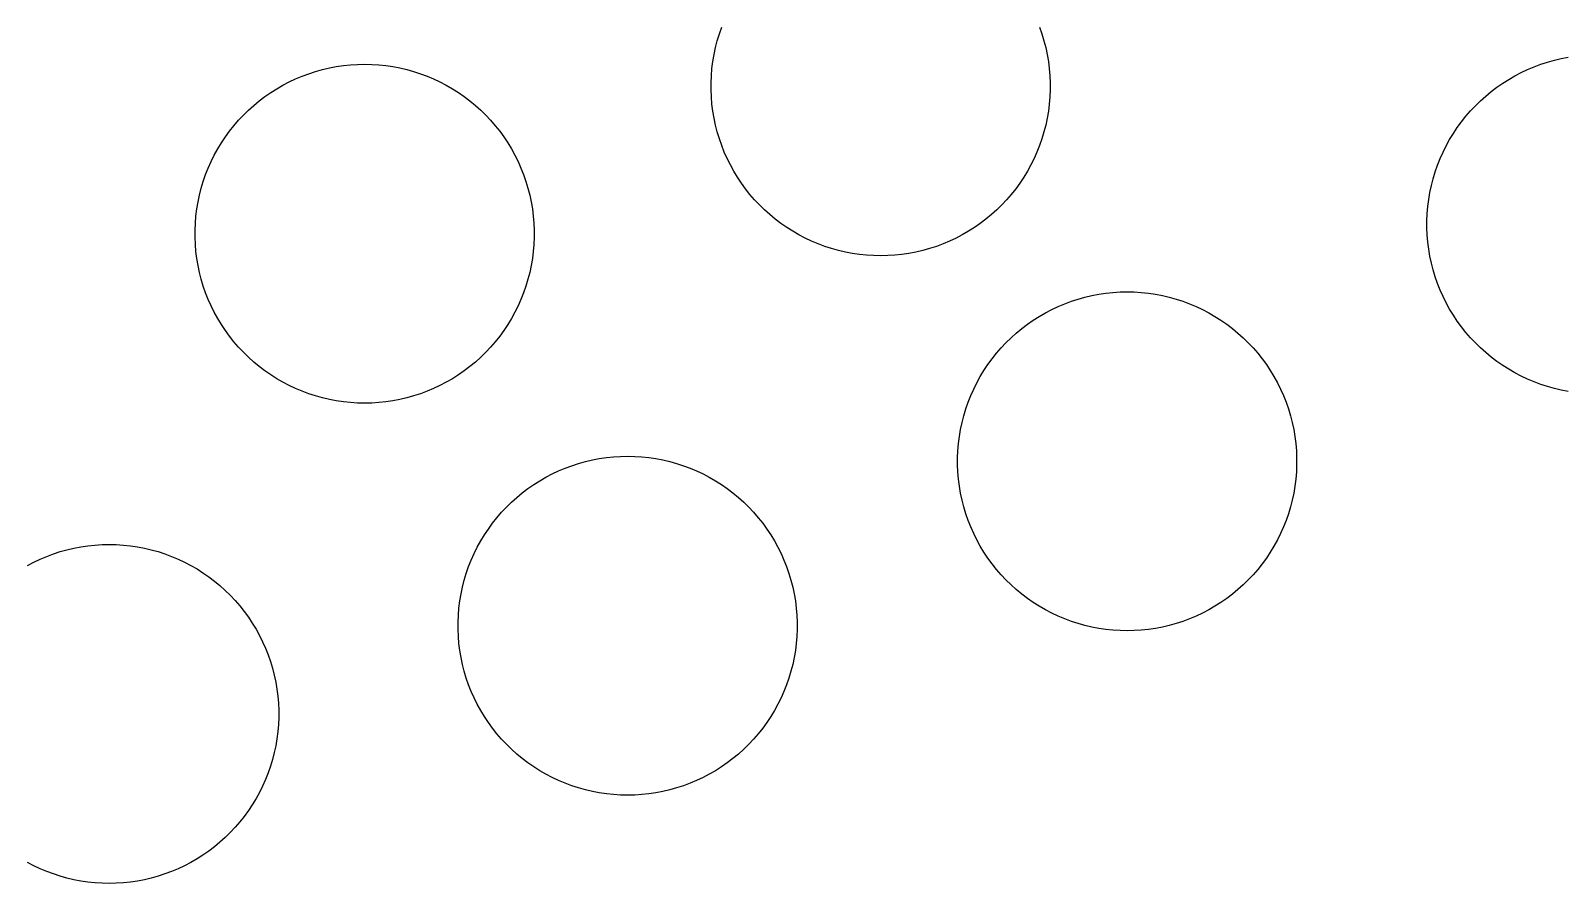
# Model space of a CAD drawing. Header units: metres. Extents: x -102 to 102, y -50 to 50.
# Drawn here: x -49.63 to -35.19, y -34.65 to -26.6 of the extents above; entities that cross this region are included whole.
import ezdxf

# ---------------------------------------------------------------- set-up
doc = ezdxf.new("R2010")
doc.units = ezdxf.units.M

msp = doc.modelspace()

# ---------------------------------------------------------------- linework, layer by layer
for p, q in [((-43.1348, -26.6351), (-43.1127, -26.5719)), ((-40.1134, -26.5719), (-40.0914, -26.6351)), ((-43.1708, -26.7642), (-43.1541, -26.6993)), ((-43.1541, -26.6993), (-43.1348, -26.6351)), ((-40.0914, -26.6351), (-40.072, -26.6993)), ((-40.072, -26.6993), (-40.0554, -26.7642)), ((-43.1959, -26.8958), (-43.1848, -26.8298)), ((-43.1848, -26.8298), (-43.1708, -26.7642)), ((-40.0554, -26.7642), (-40.0414, -26.8298)), ((-40.0414, -26.8298), (-40.0303, -26.8958)), ((-35.1908, -26.8673), (-35.125, -26.8547)), ((-47.0081, -27.0101), (-46.9444, -26.9894)), ((-46.9444, -26.9894), (-46.8798, -26.9714)), ((-46.8798, -26.9714), (-46.8145, -26.9561)), ((-46.8145, -26.9561), (-46.7487, -26.9435)), ((-46.7487, -26.9435), (-46.6824, -26.9337)), ((-46.6824, -26.9337), (-46.6158, -26.9267)), ((-46.6158, -26.9267), (-46.5489, -26.9225)), ((-46.5489, -26.9225), (-46.4819, -26.9211)), ((-46.4819, -26.9211), (-46.4149, -26.9225)), ((-46.4149, -26.9225), (-46.348, -26.9267)), ((-46.348, -26.9267), (-46.2814, -26.9337)), ((-46.2814, -26.9337), (-46.2151, -26.9435)), ((-46.2151, -26.9435), (-46.1492, -26.9561)), ((-46.1492, -26.9561), (-46.084, -26.9714)), ((-46.084, -26.9714), (-46.0194, -26.9894)), ((-46.0194, -26.9894), (-45.9557, -27.0101)), ((-43.2099, -27.0291), (-43.2043, -26.9623)), ((-43.2043, -26.9623), (-43.1959, -26.8958)), ((-40.0303, -26.8958), (-40.0219, -26.9623)), ((-40.0219, -26.9623), (-40.0163, -27.0291)), ((-35.629, -27.0302), (-35.5696, -26.9992)), ((-35.5696, -26.9992), (-35.509, -26.9707)), ((-35.509, -26.9707), (-35.4472, -26.9447)), ((-35.4472, -26.9447), (-35.3844, -26.9213)), ((-35.3844, -26.9213), (-35.3206, -26.9006)), ((-35.3206, -26.9006), (-35.2561, -26.8826)), ((-35.2561, -26.8826), (-35.1908, -26.8673)), ((-47.3673, -27.1884), (-47.3107, -27.1525)), ((-47.3107, -27.1525), (-47.2527, -27.119)), ((-47.2527, -27.119), (-47.1933, -27.088)), ((-47.1933, -27.088), (-47.1327, -27.0594)), ((-47.1327, -27.0594), (-47.0709, -27.0334)), ((-47.0709, -27.0334), (-47.0081, -27.0101)), ((-45.9557, -27.0101), (-45.8929, -27.0334)), ((-45.8929, -27.0334), (-45.8311, -27.0594)), ((-45.8311, -27.0594), (-45.7705, -27.088)), ((-45.7705, -27.088), (-45.7111, -27.119)), ((-45.7111, -27.119), (-45.653, -27.1525)), ((-45.653, -27.1525), (-45.5965, -27.1884)), ((-43.2127, -27.0961), (-43.2099, -27.0291)), ((-43.2127, -27.1631), (-43.2127, -27.0961)), ((-40.0163, -27.0291), (-40.0134, -27.0961)), ((-40.0134, -27.0961), (-40.0134, -27.1631)), ((-35.852, -27.1784), (-35.7986, -27.1379)), ((-35.7986, -27.1379), (-35.7436, -27.0997)), ((-35.7436, -27.0997), (-35.687, -27.0638)), ((-35.687, -27.0638), (-35.629, -27.0302)), ((-47.5274, -27.3099), (-47.4757, -27.2672)), ((-47.4757, -27.2672), (-47.4223, -27.2267)), ((-47.4223, -27.2267), (-47.3673, -27.1884)), ((-45.5965, -27.1884), (-45.5414, -27.2267)), ((-45.5414, -27.2267), (-45.4881, -27.2672)), ((-45.4881, -27.2672), (-45.4364, -27.3099)), ((-43.2099, -27.23), (-43.2127, -27.1631)), ((-43.2043, -27.2968), (-43.2099, -27.23)), ((-43.1959, -27.3633), (-43.2043, -27.2968)), ((-40.0219, -27.2968), (-40.0303, -27.3633)), ((-40.0163, -27.23), (-40.0219, -27.2968)), ((-40.0134, -27.1631), (-40.0163, -27.23)), ((-36.0013, -27.3129), (-35.9535, -27.266)), ((-35.9535, -27.266), (-35.9037, -27.2211)), ((-35.9037, -27.2211), (-35.852, -27.1784)), ((-47.6709, -27.4505), (-47.625, -27.4016)), ((-47.625, -27.4016), (-47.5772, -27.3547)), ((-47.5772, -27.3547), (-47.5274, -27.3099)), ((-45.4364, -27.3099), (-45.3866, -27.3547)), ((-45.3866, -27.3547), (-45.3387, -27.4016)), ((-45.3387, -27.4016), (-45.2929, -27.4505)), ((-43.1848, -27.4294), (-43.1959, -27.3633)), ((-43.1708, -27.4949), (-43.1848, -27.4294)), ((-40.0414, -27.4294), (-40.0554, -27.4949)), ((-40.0303, -27.3633), (-40.0414, -27.4294)), ((-36.1326, -27.465), (-36.091, -27.4125)), ((-36.091, -27.4125), (-36.0472, -27.3617)), ((-36.0472, -27.3617), (-36.0013, -27.3129)), ((-47.7957, -27.6079), (-47.7563, -27.5537)), ((-47.7563, -27.5537), (-47.7147, -27.5012)), ((-47.7147, -27.5012), (-47.6709, -27.4505)), ((-45.2929, -27.4505), (-45.2491, -27.5012)), ((-45.2491, -27.5012), (-45.2074, -27.5537)), ((-45.2074, -27.5537), (-45.1681, -27.6079)), ((-43.1541, -27.5598), (-43.1708, -27.4949)), ((-43.1348, -27.624), (-43.1541, -27.5598)), ((-40.072, -27.5598), (-40.0914, -27.624)), ((-40.0554, -27.4949), (-40.072, -27.5598)), ((-36.2438, -27.6323), (-36.2091, -27.575)), ((-36.2091, -27.575), (-36.172, -27.5192)), ((-36.172, -27.5192), (-36.1326, -27.465)), ((-47.8998, -27.7798), (-47.8675, -27.7211)), ((-47.8675, -27.7211), (-47.8328, -27.6638)), ((-47.8328, -27.6638), (-47.7957, -27.6079)), ((-45.1681, -27.6079), (-45.131, -27.6638)), ((-45.131, -27.6638), (-45.0963, -27.7211)), ((-45.0963, -27.7211), (-45.064, -27.7798)), ((-43.1127, -27.6873), (-43.1348, -27.624)), ((-43.0881, -27.7496), (-43.1127, -27.6873)), ((-40.1134, -27.6873), (-40.1381, -27.7496)), ((-40.0914, -27.624), (-40.1134, -27.6873)), ((-36.3059, -27.7511), (-36.2761, -27.6911)), ((-36.2761, -27.6911), (-36.2438, -27.6323)), ((-47.9569, -27.9011), (-47.9296, -27.8398)), ((-47.9296, -27.8398), (-47.8998, -27.7798)), ((-45.064, -27.7798), (-45.0342, -27.8398)), ((-45.0342, -27.8398), (-45.0069, -27.9011)), ((-43.0608, -27.8108), (-43.0881, -27.7496)), ((-43.031, -27.8708), (-43.0608, -27.8108)), ((-42.9987, -27.9296), (-43.031, -27.8708)), ((-40.1952, -27.8708), (-40.2274, -27.9296)), ((-40.1654, -27.8108), (-40.1952, -27.8708)), ((-40.1381, -27.7496), (-40.1654, -27.8108)), ((-36.3799, -27.9379), (-36.3578, -27.8746)), ((-36.3578, -27.8746), (-36.3332, -27.8123)), ((-36.3332, -27.8123), (-36.3059, -27.7511)), ((-48.0036, -28.0267), (-47.9816, -27.9634)), ((-47.9816, -27.9634), (-47.9569, -27.9011)), ((-45.0069, -27.9011), (-44.9822, -27.9634)), ((-44.9822, -27.9634), (-44.9602, -28.0267)), ((-42.964, -27.9869), (-42.9987, -27.9296)), ((-42.9269, -28.0427), (-42.964, -27.9869)), ((-40.2622, -27.9869), (-40.2993, -28.0427)), ((-40.2274, -27.9296), (-40.2622, -27.9869)), ((-36.4159, -28.067), (-36.3992, -28.0021)), ((-36.3992, -28.0021), (-36.3799, -27.9379)), ((-48.0536, -28.2213), (-48.0396, -28.1557)), ((-48.0396, -28.1557), (-48.0229, -28.0908)), ((-48.0229, -28.0908), (-48.0036, -28.0267)), ((-44.9602, -28.0267), (-44.9408, -28.0908)), ((-44.9408, -28.0908), (-44.9242, -28.1557)), ((-44.9242, -28.1557), (-44.9102, -28.2213)), ((-42.8875, -28.0969), (-42.9269, -28.0427)), ((-42.8459, -28.1495), (-42.8875, -28.0969)), ((-42.8021, -28.2002), (-42.8459, -28.1495)), ((-40.3803, -28.1495), (-40.4241, -28.2002)), ((-40.3386, -28.0969), (-40.3803, -28.1495)), ((-40.2993, -28.0427), (-40.3386, -28.0969)), ((-36.441, -28.1986), (-36.4299, -28.1325)), ((-36.4299, -28.1325), (-36.4159, -28.067)), ((-48.0731, -28.3538), (-48.0647, -28.2874)), ((-48.0647, -28.2874), (-48.0536, -28.2213)), ((-44.9102, -28.2213), (-44.8991, -28.2874)), ((-44.8991, -28.2874), (-44.8907, -28.3538)), ((-42.7562, -28.249), (-42.8021, -28.2002)), ((-42.7084, -28.2959), (-42.7562, -28.249)), ((-42.6586, -28.3408), (-42.7084, -28.2959)), ((-40.5178, -28.2959), (-40.5676, -28.3408)), ((-40.4699, -28.249), (-40.5178, -28.2959)), ((-40.4241, -28.2002), (-40.4699, -28.249)), ((-36.455, -28.3319), (-36.4494, -28.2651)), ((-36.4494, -28.2651), (-36.441, -28.1986)), ((-48.0815, -28.4876), (-48.0787, -28.4206)), ((-48.0787, -28.4206), (-48.0731, -28.3538)), ((-44.8907, -28.3538), (-44.8851, -28.4206)), ((-44.8851, -28.4206), (-44.8822, -28.4876)), ((-42.6069, -28.3835), (-42.6586, -28.3408)), ((-42.5535, -28.424), (-42.6069, -28.3835)), ((-42.4985, -28.4622), (-42.5535, -28.424)), ((-40.6726, -28.424), (-40.7277, -28.4622)), ((-40.6192, -28.3835), (-40.6726, -28.424)), ((-40.5676, -28.3408), (-40.6192, -28.3835)), ((-36.4578, -28.3988), (-36.455, -28.3319)), ((-36.4578, -28.4658), (-36.4578, -28.3988)), ((-48.0815, -28.5546), (-48.0815, -28.4876)), ((-48.0787, -28.6216), (-48.0815, -28.5546)), ((-44.8822, -28.5546), (-44.8851, -28.6216)), ((-44.8822, -28.4876), (-44.8822, -28.5546)), ((-42.4419, -28.4982), (-42.4985, -28.4622)), ((-42.3839, -28.5317), (-42.4419, -28.4982)), ((-42.3245, -28.5627), (-42.3839, -28.5317)), ((-42.2639, -28.5912), (-42.3245, -28.5627)), ((-42.2021, -28.6172), (-42.2639, -28.5912)), ((-40.9623, -28.5912), (-41.0241, -28.6172)), ((-40.9017, -28.5627), (-40.9623, -28.5912)), ((-40.8423, -28.5317), (-40.9017, -28.5627)), ((-40.7842, -28.4982), (-40.8423, -28.5317)), ((-40.7277, -28.4622), (-40.7842, -28.4982)), ((-36.455, -28.5328), (-36.4578, -28.4658)), ((-36.4494, -28.5996), (-36.455, -28.5328)), ((-48.0731, -28.6883), (-48.0787, -28.6216)), ((-48.0647, -28.7548), (-48.0731, -28.6883)), ((-44.8907, -28.6883), (-44.8991, -28.7548)), ((-44.8851, -28.6216), (-44.8907, -28.6883)), ((-42.1393, -28.6406), (-42.2021, -28.6172)), ((-42.0755, -28.6613), (-42.1393, -28.6406)), ((-42.011, -28.6793), (-42.0755, -28.6613)), ((-41.9458, -28.6946), (-42.011, -28.6793)), ((-41.8799, -28.7072), (-41.9458, -28.6946)), ((-41.8136, -28.717), (-41.8799, -28.7072)), ((-41.747, -28.724), (-41.8136, -28.717)), ((-41.6801, -28.7282), (-41.747, -28.724)), ((-41.6131, -28.7296), (-41.6801, -28.7282)), ((-41.5461, -28.7282), (-41.6131, -28.7296)), ((-41.4792, -28.724), (-41.5461, -28.7282)), ((-41.4126, -28.717), (-41.4792, -28.724)), ((-41.3463, -28.7072), (-41.4126, -28.717)), ((-41.2804, -28.6946), (-41.3463, -28.7072)), ((-41.2152, -28.6793), (-41.2804, -28.6946)), ((-41.1506, -28.6613), (-41.2152, -28.6793)), ((-41.0869, -28.6406), (-41.1506, -28.6613)), ((-41.0241, -28.6172), (-41.0869, -28.6406)), ((-36.441, -28.6661), (-36.4494, -28.5996)), ((-36.4299, -28.7321), (-36.441, -28.6661)), ((-36.4159, -28.7977), (-36.4299, -28.7321)), ((-48.0536, -28.8209), (-48.0647, -28.7548)), ((-48.0396, -28.8864), (-48.0536, -28.8209)), ((-48.0229, -28.9514), (-48.0396, -28.8864)), ((-44.9242, -28.8864), (-44.9408, -28.9514)), ((-44.9102, -28.8209), (-44.9242, -28.8864)), ((-44.8991, -28.7548), (-44.9102, -28.8209)), ((-36.3992, -28.8626), (-36.4159, -28.7977)), ((-36.3799, -28.9268), (-36.3992, -28.8626)), ((-48.0036, -29.0155), (-48.0229, -28.9514)), ((-47.9816, -29.0788), (-48.0036, -29.0155)), ((-44.9602, -29.0155), (-44.9822, -29.0788)), ((-44.9408, -28.9514), (-44.9602, -29.0155)), ((-36.3578, -28.9901), (-36.3799, -28.9268)), ((-36.3332, -29.0524), (-36.3578, -28.9901)), ((-47.9569, -29.1411), (-47.9816, -29.0788)), ((-47.9296, -29.2023), (-47.9569, -29.1411)), ((-45.0069, -29.1411), (-45.0342, -29.2023)), ((-44.9822, -29.0788), (-45.0069, -29.1411)), ((-39.8763, -29.182), (-39.8135, -29.1586)), ((-39.8135, -29.1586), (-39.7497, -29.1379)), ((-39.7497, -29.1379), (-39.6852, -29.1199)), ((-39.6852, -29.1199), (-39.6199, -29.1046)), ((-39.6199, -29.1046), (-39.5541, -29.092)), ((-39.5541, -29.092), (-39.4878, -29.0822)), ((-39.4878, -29.0822), (-39.4212, -29.0752)), ((-39.4212, -29.0752), (-39.3543, -29.071)), ((-39.3543, -29.071), (-39.2873, -29.0696)), ((-39.2873, -29.0696), (-39.2203, -29.071)), ((-39.2203, -29.071), (-39.1534, -29.0752)), ((-39.1534, -29.0752), (-39.0867, -29.0822)), ((-39.0867, -29.0822), (-39.0204, -29.092)), ((-39.0204, -29.092), (-38.9546, -29.1046)), ((-38.9546, -29.1046), (-38.8894, -29.1199)), ((-38.8894, -29.1199), (-38.8248, -29.1379)), ((-38.8248, -29.1379), (-38.7611, -29.1586)), ((-38.7611, -29.1586), (-38.6983, -29.182)), ((-36.3059, -29.1136), (-36.3332, -29.0524)), ((-36.2761, -29.1736), (-36.3059, -29.1136)), ((-36.2438, -29.2323), (-36.2761, -29.1736)), ((-47.8998, -29.2624), (-47.9296, -29.2023)), ((-47.8675, -29.3211), (-47.8998, -29.2624)), ((-45.064, -29.2624), (-45.0963, -29.3211)), ((-45.0342, -29.2023), (-45.064, -29.2624)), ((-40.1727, -29.3369), (-40.1161, -29.301)), ((-40.1161, -29.301), (-40.0581, -29.2675)), ((-40.0581, -29.2675), (-39.9987, -29.2365)), ((-39.9987, -29.2365), (-39.938, -29.2079)), ((-39.938, -29.2079), (-39.8763, -29.182)), ((-38.6983, -29.182), (-38.6365, -29.2079)), ((-38.6365, -29.2079), (-38.5759, -29.2365)), ((-38.5759, -29.2365), (-38.5165, -29.2675)), ((-38.5165, -29.2675), (-38.4584, -29.301)), ((-38.4584, -29.301), (-38.4018, -29.3369)), ((-36.2091, -29.2897), (-36.2438, -29.2323)), ((-36.172, -29.3455), (-36.2091, -29.2897)), ((-47.8328, -29.3784), (-47.8675, -29.3211)), ((-47.7957, -29.4342), (-47.8328, -29.3784)), ((-47.7563, -29.4884), (-47.7957, -29.4342)), ((-45.1681, -29.4342), (-45.2074, -29.4884)), ((-45.131, -29.3784), (-45.1681, -29.4342)), ((-45.0963, -29.3211), (-45.131, -29.3784)), ((-40.3826, -29.5033), (-40.3327, -29.4584)), ((-40.3327, -29.4584), (-40.2811, -29.4157)), ((-40.2811, -29.4157), (-40.2277, -29.3752)), ((-40.2277, -29.3752), (-40.1727, -29.3369)), ((-38.4018, -29.3369), (-38.3468, -29.3752)), ((-38.3468, -29.3752), (-38.2934, -29.4157)), ((-38.2934, -29.4157), (-38.2418, -29.4584)), ((-38.2418, -29.4584), (-38.192, -29.5033)), ((-36.1326, -29.3997), (-36.172, -29.3455)), ((-36.091, -29.4522), (-36.1326, -29.3997)), ((-36.0472, -29.5029), (-36.091, -29.4522)), ((-47.7147, -29.541), (-47.7563, -29.4884)), ((-47.6709, -29.5917), (-47.7147, -29.541)), ((-47.625, -29.6405), (-47.6709, -29.5917)), ((-45.2929, -29.5917), (-45.3387, -29.6405)), ((-45.2491, -29.541), (-45.2929, -29.5917)), ((-45.2074, -29.4884), (-45.2491, -29.541)), ((-40.5201, -29.6497), (-40.4763, -29.599)), ((-40.4763, -29.599), (-40.4304, -29.5502)), ((-40.4304, -29.5502), (-40.3826, -29.5033)), ((-38.192, -29.5033), (-38.1441, -29.5502)), ((-38.1441, -29.5502), (-38.0982, -29.599)), ((-38.0982, -29.599), (-38.0544, -29.6497)), ((-36.0013, -29.5518), (-36.0472, -29.5029)), ((-35.9535, -29.5987), (-36.0013, -29.5518)), ((-35.9037, -29.6435), (-35.9535, -29.5987)), ((-47.5772, -29.6874), (-47.625, -29.6405)), ((-47.5274, -29.7323), (-47.5772, -29.6874)), ((-47.4757, -29.775), (-47.5274, -29.7323)), ((-45.4364, -29.7323), (-45.4881, -29.775)), ((-45.3866, -29.6874), (-45.4364, -29.7323)), ((-45.3387, -29.6405), (-45.3866, -29.6874)), ((-40.6011, -29.7565), (-40.5617, -29.7023)), ((-40.5617, -29.7023), (-40.5201, -29.6497)), ((-38.0544, -29.6497), (-38.0128, -29.7023)), ((-38.0128, -29.7023), (-37.9734, -29.7565)), ((-35.852, -29.6862), (-35.9037, -29.6435)), ((-35.7986, -29.7268), (-35.852, -29.6862)), ((-35.7436, -29.765), (-35.7986, -29.7268)), ((-47.4223, -29.8155), (-47.4757, -29.775)), ((-47.3673, -29.8538), (-47.4223, -29.8155)), ((-47.3107, -29.8897), (-47.3673, -29.8538)), ((-47.2527, -29.9232), (-47.3107, -29.8897)), ((-45.653, -29.8897), (-45.7111, -29.9232)), ((-45.5965, -29.8538), (-45.653, -29.8897)), ((-45.5414, -29.8155), (-45.5965, -29.8538)), ((-45.4881, -29.775), (-45.5414, -29.8155)), ((-40.7052, -29.9283), (-40.6729, -29.8696)), ((-40.6729, -29.8696), (-40.6382, -29.8123)), ((-40.6382, -29.8123), (-40.6011, -29.7565)), ((-37.9734, -29.7565), (-37.9363, -29.8123)), ((-37.9363, -29.8123), (-37.9016, -29.8696)), ((-37.9016, -29.8696), (-37.8693, -29.9283)), ((-35.687, -29.8009), (-35.7436, -29.765)), ((-35.629, -29.8344), (-35.687, -29.8009)), ((-35.5696, -29.8655), (-35.629, -29.8344)), ((-35.509, -29.894), (-35.5696, -29.8655)), ((-35.4472, -29.92), (-35.509, -29.894)), ((-47.1933, -29.9542), (-47.2527, -29.9232)), ((-47.1327, -29.9828), (-47.1933, -29.9542)), ((-47.0709, -30.0087), (-47.1327, -29.9828)), ((-47.0081, -30.0321), (-47.0709, -30.0087)), ((-46.9444, -30.0528), (-47.0081, -30.0321)), ((-45.9557, -30.0321), (-46.0194, -30.0528)), ((-45.8929, -30.0087), (-45.9557, -30.0321)), ((-45.8311, -29.9828), (-45.8929, -30.0087)), ((-45.7705, -29.9542), (-45.8311, -29.9828)), ((-45.7111, -29.9232), (-45.7705, -29.9542)), ((-40.7623, -30.0496), (-40.735, -29.9884)), ((-40.735, -29.9884), (-40.7052, -29.9283)), ((-37.8693, -29.9283), (-37.8396, -29.9884)), ((-37.8396, -29.9884), (-37.8123, -30.0496)), ((-35.3844, -29.9433), (-35.4472, -29.92)), ((-35.3206, -29.9641), (-35.3844, -29.9433)), ((-35.2561, -29.9821), (-35.3206, -29.9641)), ((-35.1908, -29.9974), (-35.2561, -29.9821)), ((-35.125, -30.0099), (-35.1908, -29.9974)), ((-46.8798, -30.0708), (-46.9444, -30.0528)), ((-46.8145, -30.0861), (-46.8798, -30.0708)), ((-46.7487, -30.0987), (-46.8145, -30.0861)), ((-46.6824, -30.1085), (-46.7487, -30.0987)), ((-46.6158, -30.1155), (-46.6824, -30.1085)), ((-46.5489, -30.1197), (-46.6158, -30.1155)), ((-46.4819, -30.1211), (-46.5489, -30.1197)), ((-46.4149, -30.1197), (-46.4819, -30.1211)), ((-46.348, -30.1155), (-46.4149, -30.1197)), ((-46.2814, -30.1085), (-46.348, -30.1155)), ((-46.2151, -30.0987), (-46.2814, -30.1085)), ((-46.1492, -30.0861), (-46.2151, -30.0987)), ((-46.084, -30.0708), (-46.1492, -30.0861)), ((-46.0194, -30.0528), (-46.084, -30.0708)), ((-40.8283, -30.2393), (-40.809, -30.1752)), ((-40.809, -30.1752), (-40.7869, -30.1119)), ((-40.7869, -30.1119), (-40.7623, -30.0496)), ((-37.8123, -30.0496), (-37.7876, -30.1119)), ((-37.7876, -30.1119), (-37.7656, -30.1752)), ((-37.7656, -30.1752), (-37.7462, -30.2393)), ((-40.8589, -30.3698), (-40.845, -30.3043)), ((-40.845, -30.3043), (-40.8283, -30.2393)), ((-37.7462, -30.2393), (-37.7295, -30.3043)), ((-37.7295, -30.3043), (-37.7156, -30.3698)), ((-40.8785, -30.5024), (-40.8701, -30.4359)), ((-40.8701, -30.4359), (-40.8589, -30.3698)), ((-37.7156, -30.3698), (-37.7044, -30.4359)), ((-37.7044, -30.4359), (-37.696, -30.5024)), ((-40.8869, -30.6361), (-40.8841, -30.5692)), ((-40.8841, -30.5692), (-40.8785, -30.5024)), ((-37.696, -30.5024), (-37.6904, -30.5692)), ((-37.6904, -30.5692), (-37.6876, -30.6361)), ((-44.7117, -30.7887), (-44.6511, -30.7601)), ((-44.6511, -30.7601), (-44.5893, -30.7342)), ((-44.5893, -30.7342), (-44.5265, -30.7108)), ((-44.5265, -30.7108), (-44.4628, -30.6901)), ((-44.4628, -30.6901), (-44.3982, -30.6721)), ((-44.3982, -30.6721), (-44.333, -30.6568)), ((-44.333, -30.6568), (-44.2672, -30.6442)), ((-44.2672, -30.6442), (-44.2009, -30.6344)), ((-44.2009, -30.6344), (-44.1342, -30.6274)), ((-44.1342, -30.6274), (-44.0673, -30.6232)), ((-44.0673, -30.6232), (-44.0003, -30.6218)), ((-44.0003, -30.6218), (-43.9333, -30.6232)), ((-43.9333, -30.6232), (-43.8665, -30.6274)), ((-43.8665, -30.6274), (-43.7998, -30.6344)), ((-43.7998, -30.6344), (-43.7335, -30.6442)), ((-43.7335, -30.6442), (-43.6677, -30.6568)), ((-43.6677, -30.6568), (-43.6024, -30.6721)), ((-43.6024, -30.6721), (-43.5379, -30.6901)), ((-43.5379, -30.6901), (-43.4742, -30.7108)), ((-43.4742, -30.7108), (-43.4113, -30.7342)), ((-43.4113, -30.7342), (-43.3495, -30.7601)), ((-43.3495, -30.7601), (-43.2889, -30.7887)), ((-40.8869, -30.7031), (-40.8869, -30.6361)), ((-40.8841, -30.7701), (-40.8869, -30.7031)), ((-37.6876, -30.7031), (-37.6904, -30.7701)), ((-37.6876, -30.6361), (-37.6876, -30.7031)), ((-44.9408, -30.9274), (-44.8858, -30.8891)), ((-44.8858, -30.8891), (-44.8292, -30.8532)), ((-44.8292, -30.8532), (-44.7711, -30.8197)), ((-44.7711, -30.8197), (-44.7117, -30.7887)), ((-43.2889, -30.7887), (-43.2295, -30.8197)), ((-43.2295, -30.8197), (-43.1715, -30.8532)), ((-43.1715, -30.8532), (-43.1149, -30.8891)), ((-43.1149, -30.8891), (-43.0599, -30.9274)), ((-40.8785, -30.8369), (-40.8841, -30.7701)), ((-40.8701, -30.9034), (-40.8785, -30.8369)), ((-40.8589, -30.9694), (-40.8701, -30.9034)), ((-37.7044, -30.9034), (-37.7156, -30.9694)), ((-37.696, -30.8369), (-37.7044, -30.9034)), ((-37.6904, -30.7701), (-37.696, -30.8369)), ((-45.0956, -31.0555), (-45.0458, -31.0106)), ((-45.0458, -31.0106), (-44.9942, -30.9679)), ((-44.9942, -30.9679), (-44.9408, -30.9274)), ((-43.0599, -30.9274), (-43.0065, -30.9679)), ((-43.0065, -30.9679), (-42.9549, -31.0106)), ((-42.9549, -31.0106), (-42.9051, -31.0555)), ((-40.845, -31.035), (-40.8589, -30.9694)), ((-40.8283, -31.0999), (-40.845, -31.035)), ((-37.7295, -31.035), (-37.7462, -31.0999)), ((-37.7156, -30.9694), (-37.7295, -31.035)), ((-45.2332, -31.2019), (-45.1894, -31.1512)), ((-45.1894, -31.1512), (-45.1435, -31.1023)), ((-45.1435, -31.1023), (-45.0956, -31.0555)), ((-42.9051, -31.0555), (-42.8572, -31.1023)), ((-42.8572, -31.1023), (-42.8113, -31.1512)), ((-42.8113, -31.1512), (-42.7675, -31.2019)), ((-40.809, -31.164), (-40.8283, -31.0999)), ((-40.7869, -31.2273), (-40.809, -31.164)), ((-37.7656, -31.164), (-37.7876, -31.2273)), ((-37.7462, -31.0999), (-37.7656, -31.164)), ((-45.3513, -31.3645), (-45.3142, -31.3087)), ((-45.3142, -31.3087), (-45.2748, -31.2544)), ((-45.2748, -31.2544), (-45.2332, -31.2019)), ((-42.7675, -31.2019), (-42.7259, -31.2544)), ((-42.7259, -31.2544), (-42.6865, -31.3087)), ((-42.6865, -31.3087), (-42.6494, -31.3645)), ((-40.7623, -31.2896), (-40.7869, -31.2273)), ((-40.735, -31.3509), (-40.7623, -31.2896)), ((-37.8123, -31.2896), (-37.8396, -31.3509)), ((-37.7876, -31.2273), (-37.8123, -31.2896)), ((-49.2247, -31.4892), (-49.1589, -31.4766)), ((-49.1589, -31.4766), (-49.0926, -31.4668)), ((-49.0926, -31.4668), (-49.026, -31.4598)), ((-49.026, -31.4598), (-48.9591, -31.4556)), ((-48.9591, -31.4556), (-48.8921, -31.4542)), ((-48.8921, -31.4542), (-48.8251, -31.4556)), ((-48.8251, -31.4556), (-48.7582, -31.4598)), ((-48.7582, -31.4598), (-48.6916, -31.4668)), ((-48.6916, -31.4668), (-48.6253, -31.4766)), ((-48.6253, -31.4766), (-48.5594, -31.4892)), ((-45.4481, -31.5406), (-45.4183, -31.4805)), ((-45.4183, -31.4805), (-45.386, -31.4218)), ((-45.386, -31.4218), (-45.3513, -31.3645)), ((-42.6494, -31.3645), (-42.6147, -31.4218)), ((-42.6147, -31.4218), (-42.5824, -31.4805)), ((-42.5824, -31.4805), (-42.5526, -31.5406)), ((-40.7052, -31.4109), (-40.735, -31.3509)), ((-40.6729, -31.4696), (-40.7052, -31.4109)), ((-40.6382, -31.5269), (-40.6729, -31.4696)), ((-37.9016, -31.4696), (-37.9363, -31.5269)), ((-37.8693, -31.4109), (-37.9016, -31.4696)), ((-37.8396, -31.3509), (-37.8693, -31.4109)), ((-49.6629, -31.6521), (-49.6035, -31.6211)), ((-49.6035, -31.6211), (-49.5429, -31.5925)), ((-49.5429, -31.5925), (-49.4811, -31.5666)), ((-49.4811, -31.5666), (-49.4183, -31.5432)), ((-49.4183, -31.5432), (-49.3545, -31.5225)), ((-49.3545, -31.5225), (-49.29, -31.5045)), ((-49.29, -31.5045), (-49.2247, -31.4892)), ((-48.5594, -31.4892), (-48.4942, -31.5045)), ((-48.4942, -31.5045), (-48.4296, -31.5225)), ((-48.4296, -31.5225), (-48.3659, -31.5432)), ((-48.3659, -31.5432), (-48.3031, -31.5666)), ((-48.3031, -31.5666), (-48.2413, -31.5925)), ((-48.2413, -31.5925), (-48.1807, -31.6211)), ((-48.1807, -31.6211), (-48.1213, -31.6521)), ((-45.5, -31.6641), (-45.4753, -31.6018)), ((-45.4753, -31.6018), (-45.4481, -31.5406)), ((-42.5526, -31.5406), (-42.5253, -31.6018)), ((-42.5253, -31.6018), (-42.5007, -31.6641)), ((-40.6011, -31.5828), (-40.6382, -31.5269)), ((-40.5617, -31.637), (-40.6011, -31.5828)), ((-37.9734, -31.5828), (-38.0128, -31.637)), ((-37.9363, -31.5269), (-37.9734, -31.5828)), ((-48.1213, -31.6521), (-48.0632, -31.6856)), ((-48.0632, -31.6856), (-48.0067, -31.7215)), ((-48.0067, -31.7215), (-47.9516, -31.7598)), ((-47.9516, -31.7598), (-47.8983, -31.8003)), ((-45.5414, -31.7915), (-45.522, -31.7274)), ((-45.522, -31.7274), (-45.5, -31.6641)), ((-42.5007, -31.6641), (-42.4786, -31.7274)), ((-42.4786, -31.7274), (-42.4593, -31.7915)), ((-40.5201, -31.6895), (-40.5617, -31.637)), ((-40.4763, -31.7402), (-40.5201, -31.6895)), ((-40.4304, -31.7891), (-40.4763, -31.7402)), ((-38.0982, -31.7402), (-38.1441, -31.7891)), ((-38.0544, -31.6895), (-38.0982, -31.7402)), ((-38.0128, -31.637), (-38.0544, -31.6895)), ((-47.8983, -31.8003), (-47.8466, -31.843)), ((-47.8466, -31.843), (-47.7968, -31.8878)), ((-47.7968, -31.8878), (-47.7489, -31.9347)), ((-45.572, -31.922), (-45.5581, -31.8564)), ((-45.5581, -31.8564), (-45.5414, -31.7915)), ((-42.4593, -31.7915), (-42.4426, -31.8564)), ((-42.4426, -31.8564), (-42.4287, -31.922)), ((-40.3826, -31.836), (-40.4304, -31.7891)), ((-40.3327, -31.8808), (-40.3826, -31.836)), ((-40.2811, -31.9235), (-40.3327, -31.8808)), ((-38.2418, -31.8808), (-38.2934, -31.9235)), ((-38.192, -31.836), (-38.2418, -31.8808)), ((-38.1441, -31.7891), (-38.192, -31.836)), ((-47.7489, -31.9347), (-47.7031, -31.9836)), ((-47.7031, -31.9836), (-47.6593, -32.0343)), ((-47.6593, -32.0343), (-47.6176, -32.0868)), ((-45.5972, -32.1213), (-45.5916, -32.0546)), ((-45.5916, -32.0546), (-45.5832, -31.9881)), ((-45.5832, -31.9881), (-45.572, -31.922)), ((-42.4287, -31.922), (-42.4175, -31.9881)), ((-42.4175, -31.9881), (-42.4091, -32.0546)), ((-42.4091, -32.0546), (-42.4035, -32.1213)), ((-40.2277, -31.9641), (-40.2811, -31.9235)), ((-40.1727, -32.0023), (-40.2277, -31.9641)), ((-40.1161, -32.0382), (-40.1727, -32.0023)), ((-40.0581, -32.0717), (-40.1161, -32.0382)), ((-38.4584, -32.0382), (-38.5165, -32.0717)), ((-38.4018, -32.0023), (-38.4584, -32.0382)), ((-38.3468, -31.9641), (-38.4018, -32.0023)), ((-38.2934, -31.9235), (-38.3468, -31.9641)), ((-47.6176, -32.0868), (-47.5783, -32.1411)), ((-47.5783, -32.1411), (-47.5412, -32.1969)), ((-47.5412, -32.1969), (-47.5065, -32.2542)), ((-45.6, -32.1883), (-45.5972, -32.1213)), ((-45.6, -32.2553), (-45.6, -32.1883)), ((-42.4035, -32.1213), (-42.4007, -32.1883)), ((-42.4007, -32.1883), (-42.4007, -32.2553)), ((-39.9987, -32.1028), (-40.0581, -32.0717)), ((-39.938, -32.1313), (-39.9987, -32.1028)), ((-39.8763, -32.1573), (-39.938, -32.1313)), ((-39.8135, -32.1806), (-39.8763, -32.1573)), ((-39.7497, -32.2013), (-39.8135, -32.1806)), ((-39.6852, -32.2194), (-39.7497, -32.2013)), ((-38.8248, -32.2013), (-38.8894, -32.2194)), ((-38.7611, -32.1806), (-38.8248, -32.2013)), ((-38.6983, -32.1573), (-38.7611, -32.1806)), ((-38.6365, -32.1313), (-38.6983, -32.1573)), ((-38.5759, -32.1028), (-38.6365, -32.1313)), ((-38.5165, -32.0717), (-38.5759, -32.1028)), ((-47.5065, -32.2542), (-47.4742, -32.3129)), ((-47.4742, -32.3129), (-47.4444, -32.373)), ((-45.5972, -32.3223), (-45.6, -32.2553)), ((-45.5916, -32.3891), (-45.5972, -32.3223)), ((-42.4035, -32.3223), (-42.4091, -32.3891)), ((-42.4007, -32.2553), (-42.4035, -32.3223)), ((-39.6199, -32.2347), (-39.6852, -32.2194)), ((-39.5541, -32.2472), (-39.6199, -32.2347)), ((-39.4878, -32.257), (-39.5541, -32.2472)), ((-39.4212, -32.264), (-39.4878, -32.257)), ((-39.3543, -32.2682), (-39.4212, -32.264)), ((-39.2873, -32.2696), (-39.3543, -32.2682)), ((-39.2203, -32.2682), (-39.2873, -32.2696)), ((-39.1534, -32.264), (-39.2203, -32.2682)), ((-39.0867, -32.257), (-39.1534, -32.264)), ((-39.0204, -32.2472), (-39.0867, -32.257)), ((-38.9546, -32.2347), (-39.0204, -32.2472)), ((-38.8894, -32.2194), (-38.9546, -32.2347)), ((-47.4444, -32.373), (-47.4171, -32.4342)), ((-47.4171, -32.4342), (-47.3924, -32.4965)), ((-47.3924, -32.4965), (-47.3704, -32.5598)), ((-45.5832, -32.4555), (-45.5916, -32.3891)), ((-45.572, -32.5216), (-45.5832, -32.4555)), ((-42.4175, -32.4555), (-42.4287, -32.5216)), ((-42.4091, -32.3891), (-42.4175, -32.4555)), ((-47.3704, -32.5598), (-47.351, -32.6239)), ((-47.351, -32.6239), (-47.3344, -32.6888)), ((-45.5581, -32.5872), (-45.572, -32.5216)), ((-45.5414, -32.6521), (-45.5581, -32.5872)), ((-42.4426, -32.5872), (-42.4593, -32.6521)), ((-42.4287, -32.5216), (-42.4426, -32.5872)), ((-47.3344, -32.6888), (-47.3204, -32.7544)), ((-47.3204, -32.7544), (-47.3093, -32.8205)), ((-45.522, -32.7162), (-45.5414, -32.6521)), ((-45.5, -32.7795), (-45.522, -32.7162)), ((-45.4753, -32.8418), (-45.5, -32.7795)), ((-42.5007, -32.7795), (-42.5253, -32.8418)), ((-42.4786, -32.7162), (-42.5007, -32.7795)), ((-42.4593, -32.6521), (-42.4786, -32.7162)), ((-47.3093, -32.8205), (-47.3009, -32.887)), ((-47.3009, -32.887), (-47.2953, -32.9537)), ((-45.4481, -32.903), (-45.4753, -32.8418)), ((-45.4183, -32.9631), (-45.4481, -32.903)), ((-42.5526, -32.903), (-42.5824, -32.9631)), ((-42.5253, -32.8418), (-42.5526, -32.903)), ((-47.2953, -32.9537), (-47.2924, -33.0207)), ((-47.2924, -33.0207), (-47.2924, -33.0877)), ((-45.386, -33.0218), (-45.4183, -32.9631)), ((-45.3513, -33.0791), (-45.386, -33.0218)), ((-42.6147, -33.0218), (-42.6494, -33.0791)), ((-42.5824, -32.9631), (-42.6147, -33.0218)), ((-47.2953, -33.1547), (-47.3009, -33.2215)), ((-47.2924, -33.0877), (-47.2953, -33.1547)), ((-45.3142, -33.1349), (-45.3513, -33.0791)), ((-45.2748, -33.1892), (-45.3142, -33.1349)), ((-45.2332, -33.2417), (-45.2748, -33.1892)), ((-42.7259, -33.1892), (-42.7675, -33.2417)), ((-42.6865, -33.1349), (-42.7259, -33.1892)), ((-42.6494, -33.0791), (-42.6865, -33.1349)), ((-47.3204, -33.354), (-47.3344, -33.4196)), ((-47.3093, -33.2879), (-47.3204, -33.354)), ((-47.3009, -33.2215), (-47.3093, -33.2879)), ((-45.1894, -33.2924), (-45.2332, -33.2417)), ((-45.1435, -33.3413), (-45.1894, -33.2924)), ((-45.0956, -33.3882), (-45.1435, -33.3413)), ((-42.8572, -33.3413), (-42.9051, -33.3882)), ((-42.8113, -33.2924), (-42.8572, -33.3413)), ((-42.7675, -33.2417), (-42.8113, -33.2924)), ((-47.351, -33.4845), (-47.3704, -33.5486)), ((-47.3344, -33.4196), (-47.351, -33.4845)), ((-45.0458, -33.433), (-45.0956, -33.3882)), ((-44.9942, -33.4757), (-45.0458, -33.433)), ((-44.9408, -33.5162), (-44.9942, -33.4757)), ((-43.0065, -33.4757), (-43.0599, -33.5162)), ((-42.9549, -33.433), (-43.0065, -33.4757)), ((-42.9051, -33.3882), (-42.9549, -33.433)), ((-47.3924, -33.6119), (-47.4171, -33.6742)), ((-47.3704, -33.5486), (-47.3924, -33.6119)), ((-44.8858, -33.5545), (-44.9408, -33.5162)), ((-44.8292, -33.5904), (-44.8858, -33.5545)), ((-44.7711, -33.6239), (-44.8292, -33.5904)), ((-44.7117, -33.6549), (-44.7711, -33.6239)), ((-43.2295, -33.6239), (-43.2889, -33.6549)), ((-43.1715, -33.5904), (-43.2295, -33.6239)), ((-43.1149, -33.5545), (-43.1715, -33.5904)), ((-43.0599, -33.5162), (-43.1149, -33.5545)), ((-47.4742, -33.7955), (-47.5065, -33.8542)), ((-47.4444, -33.7354), (-47.4742, -33.7955)), ((-47.4171, -33.6742), (-47.4444, -33.7354)), ((-44.6511, -33.6835), (-44.7117, -33.6549)), ((-44.5893, -33.7094), (-44.6511, -33.6835)), ((-44.5265, -33.7328), (-44.5893, -33.7094)), ((-44.4628, -33.7535), (-44.5265, -33.7328)), ((-44.3982, -33.7715), (-44.4628, -33.7535)), ((-44.333, -33.7868), (-44.3982, -33.7715)), ((-44.2672, -33.7994), (-44.333, -33.7868)), ((-43.6677, -33.7868), (-43.7335, -33.7994)), ((-43.6024, -33.7715), (-43.6677, -33.7868)), ((-43.5379, -33.7535), (-43.6024, -33.7715)), ((-43.4742, -33.7328), (-43.5379, -33.7535)), ((-43.4113, -33.7094), (-43.4742, -33.7328)), ((-43.3495, -33.6835), (-43.4113, -33.7094)), ((-43.2889, -33.6549), (-43.3495, -33.6835)), ((-47.5412, -33.9115), (-47.5783, -33.9673)), ((-47.5065, -33.8542), (-47.5412, -33.9115)), ((-44.2009, -33.8092), (-44.2672, -33.7994)), ((-44.1342, -33.8162), (-44.2009, -33.8092)), ((-44.0673, -33.8204), (-44.1342, -33.8162)), ((-44.0003, -33.8218), (-44.0673, -33.8204)), ((-43.9333, -33.8204), (-44.0003, -33.8218)), ((-43.8665, -33.8162), (-43.9333, -33.8204)), ((-43.7998, -33.8092), (-43.8665, -33.8162)), ((-43.7335, -33.7994), (-43.7998, -33.8092)), ((-47.6593, -34.0741), (-47.7031, -34.1248)), ((-47.6176, -34.0216), (-47.6593, -34.0741)), ((-47.5783, -33.9673), (-47.6176, -34.0216)), ((-47.7968, -34.2206), (-47.8466, -34.2654)), ((-47.7489, -34.1737), (-47.7968, -34.2206)), ((-47.7031, -34.1248), (-47.7489, -34.1737)), ((-47.9516, -34.3486), (-48.0067, -34.3869)), ((-47.8983, -34.3081), (-47.9516, -34.3486)), ((-47.8466, -34.2654), (-47.8983, -34.3081)), ((-49.6035, -34.4873), (-49.6629, -34.4563)), ((-49.5429, -34.5159), (-49.6035, -34.4873)), ((-49.4811, -34.5418), (-49.5429, -34.5159)), ((-48.2413, -34.5159), (-48.3031, -34.5418)), ((-48.1807, -34.4873), (-48.2413, -34.5159)), ((-48.1213, -34.4563), (-48.1807, -34.4873)), ((-48.0632, -34.4228), (-48.1213, -34.4563)), ((-48.0067, -34.3869), (-48.0632, -34.4228)), ((-49.4183, -34.5652), (-49.4811, -34.5418)), ((-49.3545, -34.5859), (-49.4183, -34.5652)), ((-49.29, -34.6039), (-49.3545, -34.5859)), ((-49.2247, -34.6192), (-49.29, -34.6039)), ((-49.1589, -34.6318), (-49.2247, -34.6192)), ((-49.0926, -34.6416), (-49.1589, -34.6318)), ((-49.026, -34.6486), (-49.0926, -34.6416)), ((-48.9591, -34.6528), (-49.026, -34.6486)), ((-48.8921, -34.6542), (-48.9591, -34.6528)), ((-48.8251, -34.6528), (-48.8921, -34.6542)), ((-48.7582, -34.6486), (-48.8251, -34.6528)), ((-48.6916, -34.6416), (-48.7582, -34.6486)), ((-48.6253, -34.6318), (-48.6916, -34.6416)), ((-48.5594, -34.6192), (-48.6253, -34.6318)), ((-48.4942, -34.6039), (-48.5594, -34.6192)), ((-48.4296, -34.5859), (-48.4942, -34.6039)), ((-48.3659, -34.5652), (-48.4296, -34.5859)), ((-48.3031, -34.5418), (-48.3659, -34.5652))]:
    msp.add_line(p, q)

doc.saveas('drawing.dxf')
